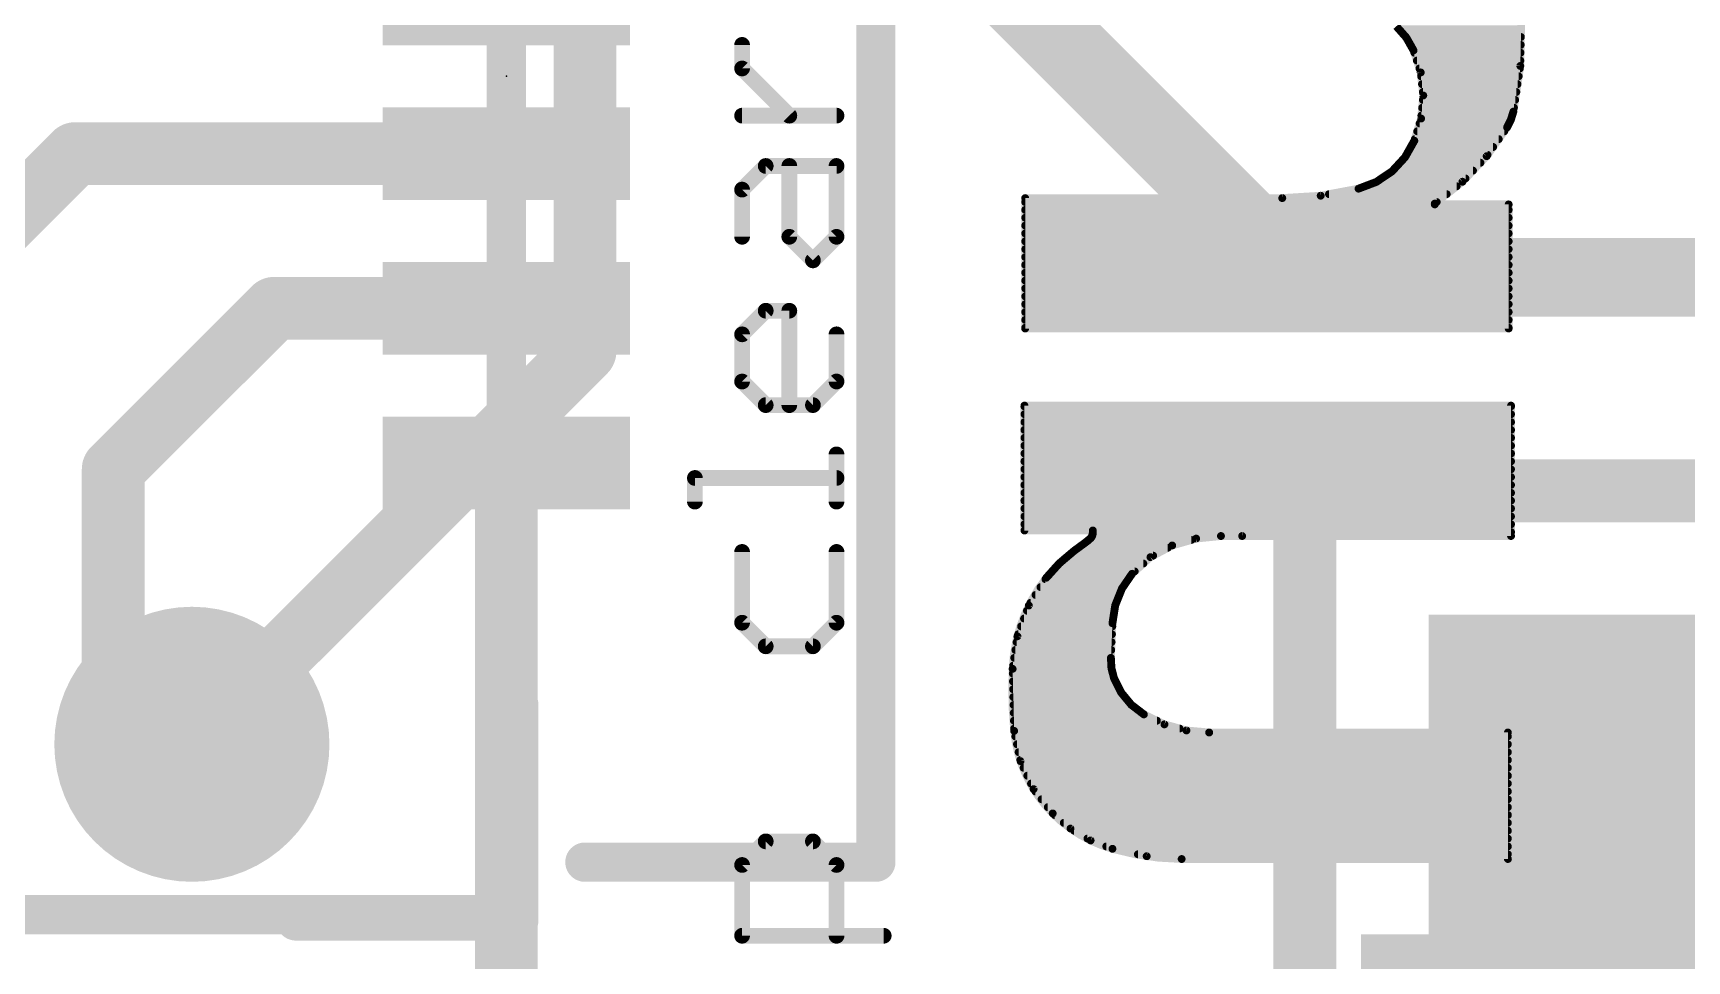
# Model space of a CAD drawing. Extents: x -0.1 to 26.8, y -10.2 to 23.
# Drawn here: x 3.55 to 8.89, y 8.57 to 11.57 of the extents above; entities that cross this region are included whole.
import ezdxf

# ---------------------------------------------------------------- set-up
doc = ezdxf.new("R2010")
doc.units = 0
for name, color, linetype in [('1', 12, 'CONTINUOUS'), ('16', 132, 'CONTINUOUS'), ('18', 110, 'CONTINUOUS'), ('21', 41, 'CONTINUOUS'), ('22', 40, 'CONTINUOUS'), ('23', 53, 'CONTINUOUS'), ('51', 53, 'CONTINUOUS')]:
    doc.layers.add(name, color=color, linetype=linetype)

# ---------------------------------------------------------------- blocks, each defined once
blk = doc.blocks.new('RECT')
blk.add_solid([(-0.5, -0.5), (0.5, -0.5), (-0.5, 0.5), (0.5, 0.5)])
blk = doc.blocks.new('ROUNDV')
at = {"const_width": 0.5}
blk.add_lwpolyline([(0, -0.25, 1), (0, 0.25, 1), (0, -0.25)], format="xyb", dxfattribs=at)

msp = doc.modelspace()

# ---------------------------------------------------------------- linework, layer by layer
at = {"layer": '1'}
for points, const_width in [([(5.735, 12.68), (7.635, 10.78)], 0.254), ([(3.048, 10.541), (3.687, 11.18)], 0.2032), ([(3.687, 11.18), (5.08, 11.18)], 0.2032), ([(7.635, 10.78), (9.335, 10.78)], 0.254), ([(3.81, 10.16), (4.33, 10.68)], 0.2032), ([(4.33, 10.68), (5.08, 10.68)], 0.2032), ([(3.81, 9.525), (3.81, 10.16)], 0.2032), ([(5.08, 8.001), (5.08, 10.18)], 0.2032), ([(4.064, 9.271), (3.81, 9.525)], 0.2032)]:
    msp.add_lwpolyline(points, dxfattribs=dict(at, const_width=const_width))
for points, const_width in [([(3.687, 11.2308, 1), (3.687, 11.1292)], 0.1016), ([(3.7229, 11.1441, 1), (3.6511, 11.2159)], 0.1016), ([(5.08, 11.1292, 1), (5.08, 11.2308)], 0.1016), ([(7.635, 10.8435, 1), (7.635, 10.7165)], 0.127), ([(7.5901, 10.7351, 1), (7.6799, 10.8249)], 0.127), ([(4.33, 10.7308, 1), (4.33, 10.6292)], 0.1016), ([(4.3659, 10.6441, 1), (4.2941, 10.7159)], 0.1016), ([(5.08, 10.6292, 1), (5.08, 10.7308)], 0.1016), ([(3.8608, 10.16, 1), (3.7592, 10.16)], 0.1016), ([(5.1308, 10.18, 1), (5.0292, 10.18)], 0.1016), ([(3.7741, 10.1959, 1), (3.8459, 10.1241)], 0.1016), ([(3.8459, 9.5609, 1), (3.7741, 9.4891)], 0.1016), ([(3.7592, 9.525, 1), (3.8608, 9.525)], 0.1016), ([(4.0281, 9.2351, 1), (4.0999, 9.3069)], 0.1016)]:
    msp.add_lwpolyline(points, format="xyb", dxfattribs=dict(at, const_width=const_width))
at = {"layer": '16', "const_width": 0.2032}
for points in [[(5.334, 10.541), (5.334, 15.621)], [(4.064, 9.271), (5.334, 10.541)]]:
    msp.add_lwpolyline(points, dxfattribs=at)
at = {"layer": '16', "const_width": 0.1016}
for points in [[(5.3699, 10.5051, 1), (5.2981, 10.5769)], [(5.2832, 10.541, 1), (5.3848, 10.541)], [(4.0281, 9.3069, 1), (4.0999, 9.2351)]]:
    msp.add_lwpolyline(points, format="xyb", dxfattribs=at)
at = {"layer": '21'}
for points, const_width in [([(6.2738, 13.97), (6.2738, 8.89)], 0.127), ([(7.66, 7.69), (7.66, 10.09)], 0.2032), ([(7.66, 10.09), (9.16, 10.09)], 0.2032), ([(5.12, 8.7), (5.12, 9.4)], 0.127), ([(6.2738, 8.89), (5.334, 8.89)], 0.127), ([(4.4, 8.7), (5.12, 8.7)], 0.127)]:
    msp.add_lwpolyline(points, dxfattribs=dict(at, const_width=const_width))
for points, const_width in [([(7.7108, 10.09, 1), (7.6092, 10.09)], 0.1016), ([(7.66, 10.1408, 1), (7.66, 10.0392)], 0.1016), ([(5.1517, 9.4, 1), (5.0883, 9.4)], 0.0635), ([(5.334, 8.9218, 1), (5.334, 8.8582)], 0.0635), ([(6.2738, 8.8582, 1), (6.2738, 8.9218)], 0.0635), ([(6.2421, 8.89, 1), (6.3056, 8.89)], 0.0635), ([(4.4, 8.7318, 1), (4.4, 8.6683)], 0.0635), ([(5.12, 8.6683, 1), (5.12, 8.7318)], 0.0635), ([(5.0883, 8.7, 1), (5.1517, 8.7)], 0.0635)]:
    msp.add_lwpolyline(points, format="xyb", dxfattribs=dict(at, const_width=const_width))
at = {"layer": '22', "const_width": 0.0254}
for points in [[(7.9874, 11.5556), (7.9556, 11.5916)], [(8.3591, 11.6129), (8.3561, 11.4635)], [(7.9638, 11.5824), (8.3585, 11.5824)], [(7.9862, 11.557), (8.358, 11.557)], [(8.0112, 11.5138), (7.9874, 11.5556)], [(8.0011, 11.5316), (8.3575, 11.5316)], [(8.0343, 11.4425), (8.0112, 11.5138)], [(8.0137, 11.5062), (8.3569, 11.5062)], [(8.0219, 11.4808), (8.3564, 11.4808)], [(8.0302, 11.4554), (8.3548, 11.4554)], [(8.0426, 11.368), (8.0343, 11.4425)], [(8.0357, 11.43), (8.351, 11.43)], [(8.3561, 11.4635), (8.3337, 11.3157)], [(8.0385, 11.4046), (8.3472, 11.4046)], [(8.0414, 11.3792), (8.3433, 11.3792)], [(8.0356, 11.2934), (8.0426, 11.368)], [(8.0389, 11.3284), (8.3356, 11.3284)], [(8.0413, 11.3538), (8.3395, 11.3538)], [(8.3337, 11.3157), (8.3257, 11.2895)], [(8.0137, 11.2217), (8.0356, 11.2934)], [(8.0308, 11.2776), (8.3197, 11.2776)], [(8.0365, 11.303), (8.3298, 11.303)], [(8.3134, 11.2649), (8.2475, 11.1719)], [(8.3257, 11.2895), (8.3134, 11.2649)], [(7.9835, 11.1682), (8.0137, 11.2217)], [(8.0153, 11.2268), (8.2864, 11.2268)], [(8.023, 11.2522), (8.3044, 11.2522)], [(7.9418, 11.123), (7.9835, 11.1682)], [(7.9879, 11.176), (8.2504, 11.176)], [(8.0022, 11.2014), (8.2684, 11.2014)], [(8.2475, 11.1719), (8.1691, 11.0892)], [(7.8909, 11.0886), (7.9418, 11.123)], [(7.9438, 11.1252), (8.2032, 11.1252)], [(7.9673, 11.1506), (8.2273, 11.1506)], [(7.7111, 11.044), (7.8334, 11.0668)], [(7.7381, 11.049), (8.1182, 11.049)], [(7.8334, 11.0668), (7.8909, 11.0886)], [(7.8534, 11.0744), (8.1504, 11.0744)], [(7.9075, 11.0998), (8.1791, 11.0998)], [(8.1691, 11.0892), (8.0797, 11.0185)], [(6.7564, 10.6147), (6.7564, 11.0363)], [(6.7564, 11.0363), (7.587, 11.0363)], [(6.7564, 11.0236), (8.0861, 11.0236)], [(6.7564, 10.9982), (8.3185, 10.9982)], [(7.587, 11.0363), (7.7111, 11.044)], [(8.0797, 11.0185), (8.0797, 11.016)], [(8.0797, 11.016), (8.3185, 11.016)], [(8.3185, 11.016), (8.3185, 10.6147)], [(6.7564, 10.9728), (8.3185, 10.9728)], [(6.7564, 10.9474), (8.3185, 10.9474)], [(6.7564, 10.922), (8.3185, 10.922)], [(6.7564, 10.8966), (8.3185, 10.8966)], [(6.7564, 10.8712), (8.3185, 10.8712)], [(6.7564, 10.8458), (8.3185, 10.8458)], [(6.7564, 10.8204), (8.3185, 10.8204)], [(6.7564, 10.795), (8.3185, 10.795)], [(6.7564, 10.7696), (8.3185, 10.7696)], [(6.7564, 10.7442), (8.3185, 10.7442)], [(6.7564, 10.7188), (8.3185, 10.7188)], [(6.7564, 10.6934), (8.3185, 10.6934)], [(6.7564, 10.668), (8.3185, 10.668)], [(6.7564, 10.6426), (8.3185, 10.6426)], [(6.7564, 10.6172), (8.3185, 10.6172)], [(8.3185, 10.6147), (6.7564, 10.6147)], [(6.7539, 10.3657), (6.7539, 9.9619)], [(8.3261, 10.3657), (6.7539, 10.3657)], [(8.3261, 10.3657), (6.7539, 10.3657)], [(6.7539, 10.3657), (6.7539, 9.9619)], [(6.7539, 10.3632), (8.3261, 10.3632)], [(8.3261, 9.9441), (8.3261, 10.3657)], [(8.3261, 9.9441), (8.3261, 10.3657)], [(6.7539, 10.3378), (8.3261, 10.3378)], [(6.7539, 10.3124), (8.3261, 10.3124)], [(6.7539, 10.287), (8.3261, 10.287)], [(6.7539, 10.2616), (8.3261, 10.2616)], [(6.7539, 10.2362), (8.3261, 10.2362)], [(6.7539, 10.2108), (8.3261, 10.2108)], [(6.7539, 10.1854), (8.3261, 10.1854)], [(6.7539, 10.16), (8.3261, 10.16)], [(6.7539, 10.1346), (8.3261, 10.1346)], [(6.7539, 10.1092), (8.3261, 10.1092)], [(6.7539, 10.0838), (8.3261, 10.0838)], [(6.7539, 10.0584), (8.3261, 10.0584)], [(6.7539, 10.033), (8.3261, 10.033)], [(6.7539, 10.0076), (8.3261, 10.0076)], [(6.7539, 9.9822), (8.3261, 9.9822)], [(6.7539, 9.9619), (6.9748, 9.9619)], [(6.7539, 9.9619), (6.9748, 9.9619)], [(6.9672, 9.9365), (6.952, 9.9238)], [(6.9611, 9.9314), (7.2932, 9.9314)], [(6.9728, 9.9446), (6.9672, 9.9365)], [(6.9748, 9.9543), (6.9728, 9.9446)], [(6.9748, 9.9619), (6.9748, 9.9543)], [(6.9748, 9.9619), (6.9748, 9.9543)], [(6.9748, 9.9568), (8.3261, 9.9568)], [(7.2314, 9.9136), (7.3088, 9.9359)], [(7.3088, 9.9359), (7.3889, 9.9441)], [(7.3889, 9.9441), (8.3261, 9.9441)], [(7.4574, 9.9441), (8.3261, 9.9441)], [(6.9139, 9.8958), (6.8666, 9.8556)], [(6.896, 9.8806), (7.1698, 9.8806)], [(6.952, 9.9238), (6.9139, 9.8958)], [(6.9278, 9.906), (7.2172, 9.906)], [(7.1018, 9.8222), (7.161, 9.8759)], [(7.161, 9.8759), (7.2314, 9.9136)], [(6.8666, 9.8556), (6.825, 9.8095)], [(6.8433, 9.8298), (7.1102, 9.8298)], [(6.8662, 9.8552), (7.1382, 9.8552)], [(7.0688, 9.7741), (7.1018, 9.8222)], [(6.825, 9.8095), (6.7682, 9.7196)], [(6.8057, 9.779), (7.0722, 9.779)], [(6.8218, 9.8044), (7.0896, 9.8044)], [(7.0473, 9.7198), (7.0688, 9.7741)], [(6.7682, 9.7196), (6.7313, 9.62)], [(6.7736, 9.7282), (7.0506, 9.7282)], [(6.7897, 9.7536), (7.0607, 9.7536)], [(7.0383, 9.6622), (7.0473, 9.7198)], [(6.7526, 9.6774), (7.0407, 9.6774)], [(6.762, 9.7028), (7.0446, 9.7028)], [(7.0333, 9.5504), (7.0383, 9.6622)], [(6.7313, 9.62), (6.7158, 9.5148)], [(6.7338, 9.6266), (7.0367, 9.6266)], [(6.7432, 9.652), (7.0378, 9.652)], [(6.7248, 9.5758), (7.0344, 9.5758)], [(6.7285, 9.6012), (7.0356, 9.6012)], [(6.7158, 9.5148), (6.7208, 9.3142)], [(6.7162, 9.4996), (7.0395, 9.4996)], [(6.7173, 9.525), (7.0346, 9.525)], [(6.721, 9.5504), (7.0333, 9.5504)], [(7.0351, 9.5169), (7.0333, 9.5504)], [(7.0434, 9.4844), (7.0351, 9.5169)], [(6.7168, 9.4742), (7.0485, 9.4742)], [(6.7174, 9.4488), (7.0612, 9.4488)], [(7.0664, 9.4384), (7.0434, 9.4844)], [(6.7181, 9.4234), (7.0788, 9.4234)], [(6.7187, 9.398), (7.1001, 9.398)], [(7.0991, 9.3988), (7.0664, 9.4384)], [(7.1399, 9.3675), (7.0991, 9.3988)], [(6.7193, 9.3726), (7.1332, 9.3726)], [(6.72, 9.3472), (7.1819, 9.3472)], [(7.2063, 9.3354), (7.1399, 9.3675)], [(6.7206, 9.3218), (7.2554, 9.3218)], [(6.7208, 9.3142), (6.7413, 9.2165)], [(6.7245, 9.2964), (8.316, 9.2964)], [(7.2774, 9.3157), (7.2063, 9.3354)], [(7.3508, 9.3091), (7.2774, 9.3157)], [(8.316, 9.3091), (7.3508, 9.3091)], [(8.316, 9.3091), (7.3508, 9.3091)], [(8.316, 8.9002), (8.316, 9.3091)], [(8.316, 8.9002), (8.316, 9.3091)], [(6.7299, 9.271), (8.316, 9.271)], [(6.7352, 9.2456), (8.316, 9.2456)], [(6.7405, 9.2202), (8.316, 9.2202)], [(6.7413, 9.2165), (6.7836, 9.126)], [(6.7514, 9.1948), (8.316, 9.1948)], [(6.7633, 9.1694), (8.316, 9.1694)], [(6.7752, 9.144), (8.316, 9.144)], [(6.7836, 9.126), (6.8453, 9.0475)], [(6.7894, 9.1186), (8.316, 9.1186)], [(6.8094, 9.0932), (8.316, 9.0932)], [(6.8293, 9.0678), (8.316, 9.0678)], [(6.8453, 9.0475), (6.9028, 8.9986)], [(6.8513, 9.0424), (8.316, 9.0424)], [(6.8812, 9.017), (8.316, 9.017)], [(6.9028, 8.9986), (6.9678, 8.9601)], [(6.9146, 8.9916), (8.316, 8.9916)], [(6.9575, 8.9662), (8.316, 8.9662)], [(6.9678, 8.9601), (7.0383, 8.9332)], [(7.0184, 8.9408), (8.316, 8.9408)], [(7.0383, 8.9332), (7.149, 8.9092)], [(7.1205, 8.9154), (8.316, 8.9154)], [(7.149, 8.9092), (7.2619, 8.9002)], [(7.2619, 8.9002), (8.316, 8.9002)], [(7.2619, 8.9002), (8.316, 8.9002)]]:
    msp.add_lwpolyline(points, dxfattribs=at)
at = {"layer": '22'}
for points, const_width in [([(7.9862, 11.5633, 1), (7.9862, 11.5507)], 0.0127), ([(7.9929, 11.5587, 1), (7.9819, 11.5524)], 0.0127), ([(7.9827, 11.5514, 1), (7.9922, 11.5598)], 0.0127), ([(8.0011, 11.538, 1), (8.0011, 11.5253)], 0.0127), ([(8.3575, 11.5253, 1), (8.3575, 11.538)], 0.0127), ([(8.358, 11.5507, 1), (8.358, 11.5633)], 0.0127), ([(8.0172, 11.5158, 1), (8.0052, 11.5118)], 0.0127), ([(8.0057, 11.5107, 1), (8.0167, 11.5169)], 0.0127), ([(8.0137, 11.5125, 1), (8.0137, 11.4999)], 0.0127), ([(8.0219, 11.4871, 1), (8.0219, 11.4745)], 0.0127), ([(8.3564, 11.4745, 1), (8.3564, 11.4871)], 0.0127), ([(8.3569, 11.4999, 1), (8.3569, 11.5125)], 0.0127), ([(8.0302, 11.4618, 1), (8.0302, 11.4491)], 0.0127), ([(8.0407, 11.4432, 1), (8.028, 11.4418)], 0.0127), ([(8.0283, 11.4405, 1), (8.0404, 11.4445)], 0.0127), ([(8.0357, 11.4363, 1), (8.0357, 11.4237)], 0.0127), ([(8.3497, 11.4636, 1), (8.3624, 11.4633)], 0.0127), ([(8.3623, 11.4625, 1), (8.3498, 11.4644)], 0.0127), ([(8.351, 11.4237, 1), (8.351, 11.4363)], 0.0127), ([(8.3548, 11.4491, 1), (8.3548, 11.4618)], 0.0127), ([(8.0385, 11.4109, 1), (8.0385, 11.3983)], 0.0127), ([(8.0414, 11.3856, 1), (8.0414, 11.3729)], 0.0127), ([(8.3433, 11.3729, 1), (8.3433, 11.3856)], 0.0127), ([(8.3472, 11.3983, 1), (8.3472, 11.4109)], 0.0127), ([(8.0389, 11.3347, 1), (8.0389, 11.3221)], 0.0127), ([(8.0413, 11.3601, 1), (8.0413, 11.3475)], 0.0127), ([(8.0489, 11.3674, 1), (8.0363, 11.3686)], 0.0127), ([(8.0363, 11.3673, 1), (8.0489, 11.3687)], 0.0127), ([(8.3398, 11.3138, 1), (8.3276, 11.3176)], 0.0127), ([(8.3356, 11.3221, 1), (8.3356, 11.3347)], 0.0127), ([(8.3395, 11.3475, 1), (8.3395, 11.3601)], 0.0127), ([(8.0308, 11.284, 1), (8.0308, 11.2713)], 0.0127), ([(8.0293, 11.294, 1), (8.0419, 11.2928)], 0.0127), ([(8.0417, 11.2915, 1), (8.0295, 11.2952)], 0.0127), ([(8.0365, 11.3094, 1), (8.0365, 11.2967)], 0.0127), ([(8.3186, 11.2612, 1), (8.3082, 11.2686)], 0.0127), ([(8.3196, 11.2913, 1), (8.3317, 11.2876)], 0.0127), ([(8.3197, 11.2713, 1), (8.3197, 11.284)], 0.0127), ([(8.3313, 11.2866, 1), (8.32, 11.2923)], 0.0127), ([(8.3274, 11.3167, 1), (8.34, 11.3147)], 0.0127), ([(8.3298, 11.2967, 1), (8.3298, 11.3094)], 0.0127), ([(8.0076, 11.2236, 1), (8.0198, 11.2198)], 0.0127), ([(8.0192, 11.2186, 1), (8.0082, 11.2248)], 0.0127), ([(8.0153, 11.2332, 1), (8.0153, 11.2205)], 0.0127), ([(8.023, 11.2585, 1), (8.023, 11.2459)], 0.0127), ([(8.2864, 11.2205, 1), (8.2864, 11.2332)], 0.0127), ([(8.3044, 11.2459, 1), (8.3044, 11.2585)], 0.0127), ([(8.3077, 11.2677, 1), (8.3191, 11.2621)], 0.0127), ([(7.978, 11.1713, 1), (7.989, 11.165)], 0.0127), ([(7.9882, 11.1639, 1), (7.9788, 11.1725)], 0.0127), ([(7.9879, 11.1823, 1), (7.9879, 11.1697)], 0.0127), ([(8.0022, 11.2078, 1), (8.0022, 11.1951)], 0.0127), ([(8.2423, 11.1756, 1), (8.2527, 11.1682)], 0.0127), ([(8.2521, 11.1675, 1), (8.2429, 11.1763)], 0.0127), ([(8.2504, 11.1697, 1), (8.2504, 11.1823)], 0.0127), ([(8.2684, 11.1951, 1), (8.2684, 11.2078)], 0.0127), ([(7.9371, 11.1273, 1), (7.9465, 11.1187)], 0.0127), ([(7.9438, 11.1316, 1), (7.9438, 11.1189)], 0.0127), ([(7.9454, 11.1177, 1), (7.9383, 11.1283)], 0.0127), ([(7.9673, 11.157, 1), (7.9673, 11.1443)], 0.0127), ([(8.2032, 11.1189, 1), (8.2032, 11.1316)], 0.0127), ([(8.2273, 11.1443, 1), (8.2273, 11.157)], 0.0127), ([(7.7381, 11.0554, 1), (7.7381, 11.0427)], 0.0127), ([(7.8311, 11.0727, 1), (7.8357, 11.0609)], 0.0127), ([(7.8346, 11.0606, 1), (7.8322, 11.073)], 0.0127), ([(7.8534, 11.0808, 1), (7.8534, 11.0681)], 0.0127), ([(7.8873, 11.0939, 1), (7.8944, 11.0833)], 0.0127), ([(7.8931, 11.0827, 1), (7.8886, 11.0945)], 0.0127), ([(7.9075, 11.1061, 1), (7.9075, 11.0935)], 0.0127), ([(8.1182, 11.0427, 1), (8.1182, 11.0554)], 0.0127), ([(8.1504, 11.0681, 1), (8.1504, 11.0808)], 0.0127), ([(8.1645, 11.0936, 1), (8.1737, 11.0848)], 0.0127), ([(8.173, 11.0842, 1), (8.1651, 11.0942)], 0.0127), ([(8.1791, 11.0935, 1), (8.1791, 11.1061)], 0.0127), ([(6.7628, 11.0363, 1), (6.75, 11.0363)], 0.0127), ([(6.7564, 11.0427, 1), (6.7564, 11.03)], 0.0127), ([(6.7564, 11.0046, 1), (6.7564, 10.9919)], 0.0127), ([(6.7564, 11.0299, 1), (6.7564, 11.0173)], 0.0127), ([(7.5866, 11.0426, 1), (7.5874, 11.03)], 0.0127), ([(7.587, 11.03, 1), (7.587, 11.0427)], 0.0127), ([(7.71, 11.0502, 1), (7.7123, 11.0377)], 0.0127), ([(7.7115, 11.0376, 1), (7.7107, 11.0503)], 0.0127), ([(8.0758, 11.0235, 1), (8.0836, 11.0135)], 0.0127), ([(8.0861, 11.0185, 1), (8.0734, 11.0185)], 0.0127), ([(8.0797, 11.0223, 1), (8.0797, 11.0097)], 0.0127), ([(8.0734, 11.016, 1), (8.0861, 11.016)], 0.0127), ([(8.0861, 11.0173, 1), (8.0861, 11.0299)], 0.0127), ([(8.3248, 11.016, 1), (8.3122, 11.016)], 0.0127), ([(8.3185, 11.0097, 1), (8.3185, 11.0223)], 0.0127), ([(8.3185, 10.9919, 1), (8.3185, 11.0046)], 0.0127), ([(6.7564, 10.9792, 1), (6.7564, 10.9665)], 0.0127), ([(6.7564, 10.9537, 1), (6.7564, 10.9411)], 0.0127), ([(8.3185, 10.9665, 1), (8.3185, 10.9792)], 0.0127), ([(8.3185, 10.9411, 1), (8.3185, 10.9537)], 0.0127), ([(6.7564, 10.9284, 1), (6.7564, 10.9157)], 0.0127), ([(6.7564, 10.903, 1), (6.7564, 10.8903)], 0.0127), ([(8.3185, 10.9157, 1), (8.3185, 10.9284)], 0.0127), ([(8.3185, 10.8903, 1), (8.3185, 10.903)], 0.0127), ([(6.7564, 10.8521, 1), (6.7564, 10.8395)], 0.0127), ([(6.7564, 10.8775, 1), (6.7564, 10.8649)], 0.0127), ([(8.3185, 10.8649, 1), (8.3185, 10.8775)], 0.0127), ([(8.3185, 10.8395, 1), (8.3185, 10.8521)], 0.0127), ([(6.7564, 10.8268, 1), (6.7564, 10.8141)], 0.0127), ([(6.7564, 10.8013, 1), (6.7564, 10.7887)], 0.0127), ([(8.3185, 10.8141, 1), (8.3185, 10.8268)], 0.0127), ([(8.3185, 10.7887, 1), (8.3185, 10.8013)], 0.0127), ([(6.7564, 10.7759, 1), (6.7564, 10.7633)], 0.0127), ([(6.7564, 10.7506, 1), (6.7564, 10.7379)], 0.0127), ([(8.3185, 10.7633, 1), (8.3185, 10.7759)], 0.0127), ([(8.3185, 10.7379, 1), (8.3185, 10.7506)], 0.0127), ([(6.7564, 10.6997, 1), (6.7564, 10.6871)], 0.0127), ([(6.7564, 10.7251, 1), (6.7564, 10.7125)], 0.0127), ([(8.3185, 10.7125, 1), (8.3185, 10.7251)], 0.0127), ([(8.3185, 10.6871, 1), (8.3185, 10.6997)], 0.0127), ([(6.7564, 10.6744, 1), (6.7564, 10.6617)], 0.0127), ([(6.7564, 10.6489, 1), (6.7564, 10.6363)], 0.0127), ([(8.3185, 10.6617, 1), (8.3185, 10.6744)], 0.0127), ([(8.3185, 10.6363, 1), (8.3185, 10.6489)], 0.0127), ([(6.75, 10.6147, 1), (6.7628, 10.6147)], 0.0127), ([(6.7564, 10.6211, 1), (6.7564, 10.6084)], 0.0127), ([(6.7564, 10.6235, 1), (6.7564, 10.6109)], 0.0127), ([(8.3122, 10.6147, 1), (8.3248, 10.6147)], 0.0127), ([(8.3185, 10.6109, 1), (8.3185, 10.6235)], 0.0127), ([(8.3185, 10.6084, 1), (8.3185, 10.6211)], 0.0127), ([(6.7603, 10.3657, 1), (6.7476, 10.3657)], 0.0127), ([(6.7603, 10.3657, 1), (6.7476, 10.3657)], 0.0127), ([(6.7539, 10.372, 1), (6.7539, 10.3594)], 0.0127), ([(6.7539, 10.372, 1), (6.7539, 10.3594)], 0.0127), ([(6.7539, 10.3696, 1), (6.7539, 10.3569)], 0.0127), ([(8.3324, 10.3657, 1), (8.3198, 10.3657)], 0.0127), ([(8.3324, 10.3657, 1), (8.3198, 10.3657)], 0.0127), ([(8.3261, 10.3594, 1), (8.3261, 10.372)], 0.0127), ([(8.3261, 10.3594, 1), (8.3261, 10.372)], 0.0127), ([(8.3261, 10.3569, 1), (8.3261, 10.3696)], 0.0127), ([(6.7539, 10.3441, 1), (6.7539, 10.3315)], 0.0127), ([(6.7539, 10.3187, 1), (6.7539, 10.3061)], 0.0127), ([(8.3261, 10.3315, 1), (8.3261, 10.3441)], 0.0127), ([(8.3261, 10.3061, 1), (8.3261, 10.3187)], 0.0127), ([(6.7539, 10.2934, 1), (6.7539, 10.2807)], 0.0127), ([(6.7539, 10.2679, 1), (6.7539, 10.2553)], 0.0127), ([(8.3261, 10.2807, 1), (8.3261, 10.2934)], 0.0127), ([(8.3261, 10.2553, 1), (8.3261, 10.2679)], 0.0127), ([(6.7539, 10.2425, 1), (6.7539, 10.2299)], 0.0127), ([(6.7539, 10.2172, 1), (6.7539, 10.2045)], 0.0127), ([(8.3261, 10.2299, 1), (8.3261, 10.2425)], 0.0127), ([(8.3261, 10.2045, 1), (8.3261, 10.2172)], 0.0127), ([(6.7539, 10.1918, 1), (6.7539, 10.1791)], 0.0127), ([(6.7539, 10.1663, 1), (6.7539, 10.1537)], 0.0127), ([(8.3261, 10.1791, 1), (8.3261, 10.1918)], 0.0127), ([(8.3261, 10.1537, 1), (8.3261, 10.1663)], 0.0127), ([(6.7539, 10.141, 1), (6.7539, 10.1283)], 0.0127), ([(6.7539, 10.1156, 1), (6.7539, 10.1029)], 0.0127), ([(8.3261, 10.1283, 1), (8.3261, 10.141)], 0.0127), ([(8.3261, 10.1029, 1), (8.3261, 10.1156)], 0.0127), ([(6.7539, 10.0901, 1), (6.7539, 10.0775)], 0.0127), ([(6.7539, 10.0648, 1), (6.7539, 10.0521)], 0.0127), ([(8.3261, 10.0775, 1), (8.3261, 10.0901)], 0.0127), ([(8.3261, 10.0521, 1), (8.3261, 10.0648)], 0.0127), ([(6.7539, 10.0394, 1), (6.7539, 10.0267)], 0.0127), ([(6.7539, 10.0139, 1), (6.7539, 10.0013)], 0.0127), ([(6.7539, 9.9886, 1), (6.7539, 9.9759)], 0.0127), ([(8.3261, 10.0267, 1), (8.3261, 10.0394)], 0.0127), ([(8.3261, 10.0013, 1), (8.3261, 10.0139)], 0.0127), ([(8.3261, 9.9759, 1), (8.3261, 9.9886)], 0.0127), ([(6.7539, 9.9682, 1), (6.7539, 9.9556)], 0.0127), ([(6.7539, 9.9682, 1), (6.7539, 9.9556)], 0.0127), ([(6.7476, 9.9619, 1), (6.7603, 9.9619)], 0.0127), ([(6.7476, 9.9619, 1), (6.7603, 9.9619)], 0.0127), ([(6.952, 9.9238, 0.0333), (6.9672, 9.9365)], 0.0254), ([(6.9611, 9.9377, 1), (6.9611, 9.9251)], 0.0127), ([(6.9672, 9.9365, 0.205), (6.9748, 9.9543)], 0.0254), ([(6.9628, 9.9411, 1), (6.9716, 9.9319)], 0.0127), ([(6.962, 9.9401, 1), (6.9724, 9.9329)], 0.0127), ([(6.9716, 9.9319, 1), (6.9628, 9.9411)], 0.0127), ([(6.9713, 9.9316, 1), (6.9631, 9.9414)], 0.0127), ([(6.9666, 9.9459, 1), (6.979, 9.9434)], 0.0127), ([(6.978, 9.941, 1), (6.9676, 9.9482)], 0.0127), ([(6.9812, 9.9619, 1), (6.9684, 9.9619)], 0.0127), ([(6.9812, 9.9619, 1), (6.9684, 9.9619)], 0.0127), ([(6.9684, 9.9543, 1), (6.9812, 9.9543)], 0.0127), ([(6.9684, 9.9543, 1), (6.9812, 9.9543)], 0.0127), ([(6.9748, 9.9632, 1), (6.9748, 9.9505)], 0.0127), ([(6.9811, 9.9543, 1), (6.9685, 9.9543)], 0.0127), ([(6.981, 9.953, 1), (6.9686, 9.9556)], 0.0127), ([(6.9748, 9.9556, 1), (6.9748, 9.9682)], 0.0127), ([(6.9748, 9.9556, 1), (6.9748, 9.9682)], 0.0127), ([(7.3889, 9.9441, 0.0895), (7.2314, 9.9136)], 0.0254), ([(7.2932, 9.9251, 1), (7.2932, 9.9377)], 0.0127), ([(7.3081, 9.9422, 1), (7.3094, 9.9296)], 0.0127), ([(7.3105, 9.9298, 1), (7.307, 9.942)], 0.0127), ([(7.4574, 9.9441, 0.0064), (7.3889, 9.9441)], 0.0254), ([(7.3889, 9.9505, 1), (7.3889, 9.9378)], 0.0127), ([(7.3888, 9.9504, 1), (7.389, 9.9378)], 0.0127), ([(7.3895, 9.9378, 1), (7.3883, 9.9504)], 0.0127), ([(7.389, 9.9378, 1), (7.3888, 9.9504)], 0.0127), ([(7.4574, 9.9505, 1), (7.4574, 9.9378)], 0.0127), ([(7.4573, 9.9378, 1), (7.4575, 9.9504)], 0.0127), ([(8.3198, 9.9441, 1), (8.3324, 9.9441)], 0.0127), ([(8.3198, 9.9441, 1), (8.3324, 9.9441)], 0.0127), ([(8.3261, 9.9505, 1), (8.3261, 9.9632)], 0.0127), ([(8.3261, 9.9378, 1), (8.3261, 9.9505)], 0.0127), ([(8.3261, 9.9378, 1), (8.3261, 9.9505)], 0.0127), ([(6.9139, 9.8958, 0.0664), (6.825, 9.8095)], 0.0254), ([(6.896, 9.887, 1), (6.896, 9.8743)], 0.0127), ([(6.952, 9.9238, 0.0022), (6.9139, 9.8958)], 0.0254), ([(6.9101, 9.9009, 1), (6.9177, 9.8907)], 0.0127), ([(6.9101, 9.9009, 1), (6.9177, 9.8907)], 0.0127), ([(6.918, 9.891, 1), (6.9098, 9.9006)], 0.0127), ([(6.9177, 9.8907, 1), (6.9101, 9.9009)], 0.0127), ([(6.9278, 9.9123, 1), (6.9278, 9.8997)], 0.0127), ([(6.9483, 9.9289, 1), (6.9557, 9.9187)], 0.0127), ([(6.9479, 9.9287, 1), (6.9561, 9.9189)], 0.0127), ([(6.9558, 9.9187, 1), (6.9482, 9.9289)], 0.0127), ([(6.9557, 9.9187, 1), (6.9483, 9.9289)], 0.0127), ([(7.2314, 9.9136, 0.1229), (7.1018, 9.8222)], 0.0254), ([(7.158, 9.8815, 1), (7.164, 9.8703)], 0.0127), ([(7.1652, 9.8712, 1), (7.1567, 9.8806)], 0.0127), ([(7.1698, 9.8743, 1), (7.1698, 9.887)], 0.0127), ([(7.2172, 9.8997, 1), (7.2172, 9.9123)], 0.0127), ([(7.2296, 9.9197, 1), (7.2332, 9.9075)], 0.0127), ([(7.2291, 9.9195, 1), (7.2337, 9.9077)], 0.0127), ([(7.2344, 9.908, 1), (7.2284, 9.9192)], 0.0127), ([(7.2337, 9.9077, 1), (7.2291, 9.9195)], 0.0127), ([(6.8433, 9.8361, 1), (6.8433, 9.8235)], 0.0127), ([(6.8662, 9.8615, 1), (6.8662, 9.8489)], 0.0127), ([(6.8625, 9.8604, 1), (6.8707, 9.8508)], 0.0127), ([(6.8713, 9.8513, 1), (6.8619, 9.8599)], 0.0127), ([(7.1018, 9.8222, 0.1688), (7.0383, 9.6622)], 0.0254), ([(7.0975, 9.8269, 1), (7.1061, 9.8175)], 0.0127), ([(7.097, 9.8263, 1), (7.1066, 9.8181)], 0.0127), ([(7.107, 9.8186, 1), (7.0966, 9.8258)], 0.0127), ([(7.1066, 9.8181, 1), (7.097, 9.8263)], 0.0127), ([(7.1102, 9.8235, 1), (7.1102, 9.8361)], 0.0127), ([(7.1382, 9.8489, 1), (7.1382, 9.8615)], 0.0127), ([(6.825, 9.8095, 0.1577), (6.7158, 9.5148)], 0.0254), ([(6.8057, 9.7853, 1), (6.8057, 9.7727)], 0.0127), ([(6.8218, 9.8108, 1), (6.8218, 9.7981)], 0.0127), ([(6.8203, 9.8138, 1), (6.8297, 9.8052)], 0.0127), ([(6.82, 9.8134, 1), (6.83, 9.8056)], 0.0127), ([(6.8304, 9.8061, 1), (6.8196, 9.8129)], 0.0127), ([(6.83, 9.8056, 1), (6.82, 9.8134)], 0.0127), ([(7.0636, 9.7777, 1), (7.0741, 9.7705)], 0.0127), ([(7.0747, 9.7717, 1), (7.0629, 9.7764)], 0.0127), ([(7.0722, 9.7727, 1), (7.0722, 9.7853)], 0.0127), ([(7.0896, 9.7981, 1), (7.0896, 9.8108)], 0.0127), ([(6.7629, 9.723, 1), (6.7736, 9.7162)], 0.0127), ([(6.7742, 9.7174, 1), (6.7623, 9.7218)], 0.0127), ([(6.7736, 9.7346, 1), (6.7736, 9.7219)], 0.0127), ([(6.7897, 9.7599, 1), (6.7897, 9.7473)], 0.0127), ([(7.0536, 9.7189, 1), (7.041, 9.7208)], 0.0127), ([(7.0414, 9.7222, 1), (7.0532, 9.7175)], 0.0127), ([(7.0506, 9.7219, 1), (7.0506, 9.7346)], 0.0127), ([(7.0607, 9.7473, 1), (7.0607, 9.7599)], 0.0127), ([(6.7526, 9.6837, 1), (6.7526, 9.6711)], 0.0127), ([(6.762, 9.7091, 1), (6.762, 9.6965)], 0.0127), ([(7.0333, 9.5504, 0.0006), (7.0383, 9.6622)], 0.0254), ([(7.0446, 9.6619, 1), (7.032, 9.6625)], 0.0127), ([(7.0446, 9.6619, 1), (7.032, 9.6625)], 0.0127), ([(7.0407, 9.6711, 1), (7.0407, 9.6837)], 0.0127), ([(7.0446, 9.6965, 1), (7.0446, 9.7091)], 0.0127), ([(6.7376, 9.619, 1), (6.725, 9.6209)], 0.0127), ([(6.7253, 9.6222, 1), (6.7372, 9.6178)], 0.0127), ([(6.7338, 9.6329, 1), (6.7338, 9.6203)], 0.0127), ([(6.7432, 9.6584, 1), (6.7432, 9.6457)], 0.0127), ([(7.032, 9.6632, 1), (7.0446, 9.6612)], 0.0127), ([(7.032, 9.6625, 1), (7.0446, 9.6619)], 0.0127), ([(7.0367, 9.6203, 1), (7.0367, 9.6329)], 0.0127), ([(7.0378, 9.6457, 1), (7.0378, 9.6584)], 0.0127), ([(6.7248, 9.5822, 1), (6.7248, 9.5695)], 0.0127), ([(6.7285, 9.6075, 1), (6.7285, 9.5949)], 0.0127), ([(7.0344, 9.5695, 1), (7.0344, 9.5822)], 0.0127), ([(7.0356, 9.5949, 1), (7.0356, 9.6075)], 0.0127), ([(6.7158, 9.5148, 0.0335), (6.7208, 9.3142)], 0.0254), ([(6.7221, 9.515, 1), (6.7095, 9.5146)], 0.0127), ([(6.7221, 9.5145, 1), (6.7095, 9.5151)], 0.0127), ([(6.7095, 9.5157, 1), (6.7221, 9.5139)], 0.0127), ([(6.7095, 9.5151, 1), (6.7221, 9.5145)], 0.0127), ([(6.7162, 9.506, 1), (6.7162, 9.4933)], 0.0127), ([(6.7173, 9.5313, 1), (6.7173, 9.5187)], 0.0127), ([(6.721, 9.5567, 1), (6.721, 9.5441)], 0.0127), ([(7.0333, 9.5504, 0.0992), (7.0434, 9.4844)], 0.0254), ([(7.0396, 9.5507, 1), (7.027, 9.5501)], 0.0127), ([(7.027, 9.5507, 1), (7.0396, 9.5501)], 0.0127), ([(7.027, 9.5507, 1), (7.0396, 9.5501)], 0.0127), ([(7.0396, 9.5501, 1), (7.027, 9.5507)], 0.0127), ([(7.0412, 9.5185, 1), (7.0289, 9.5153)], 0.0127), ([(7.0287, 9.5166, 1), (7.0414, 9.5172)], 0.0127), ([(7.0333, 9.5441, 1), (7.0333, 9.5567)], 0.0127), ([(7.0346, 9.5187, 1), (7.0346, 9.5313)], 0.0127), ([(7.0395, 9.4933, 1), (7.0395, 9.506)], 0.0127), ([(6.7168, 9.4805, 1), (6.7168, 9.4679)], 0.0127), ([(6.7174, 9.4551, 1), (6.7174, 9.4425)], 0.0127), ([(7.0491, 9.4872, 1), (7.0377, 9.4816)], 0.0127), ([(7.0434, 9.4844, 0.1719), (7.1399, 9.3675)], 0.0254), ([(7.0494, 9.4866, 1), (7.0374, 9.4822)], 0.0127), ([(7.0372, 9.4828, 1), (7.0496, 9.486)], 0.0127), ([(7.0374, 9.4822, 1), (7.0494, 9.4866)], 0.0127), ([(7.0485, 9.4679, 1), (7.0485, 9.4805)], 0.0127), ([(7.0612, 9.4425, 1), (7.0612, 9.4551)], 0.0127), ([(6.7181, 9.4298, 1), (6.7181, 9.4171)], 0.0127), ([(6.7187, 9.4043, 1), (6.7187, 9.3917)], 0.0127), ([(7.0713, 9.4424, 1), (7.0615, 9.4344)], 0.0127), ([(7.0607, 9.4356, 1), (7.072, 9.4412)], 0.0127), ([(7.0788, 9.4171, 1), (7.0788, 9.4298)], 0.0127), ([(7.103, 9.4038, 1), (7.0952, 9.3937)], 0.0127), ([(7.0942, 9.3947, 1), (7.104, 9.4028)], 0.0127), ([(7.1001, 9.3917, 1), (7.1001, 9.4043)], 0.0127), ([(6.7193, 9.3789, 1), (6.7193, 9.3663)], 0.0127), ([(6.72, 9.3536, 1), (6.72, 9.3409)], 0.0127), ([(7.1332, 9.3663, 1), (7.1332, 9.3789)], 0.0127), ([(7.1427, 9.3732, 1), (7.1371, 9.3618)], 0.0127), ([(7.1399, 9.3675, 0.136), (7.3508, 9.3091)], 0.0254), ([(7.1432, 9.3729, 1), (7.1366, 9.3621)], 0.0127), ([(7.136, 9.3625, 1), (7.1438, 9.3725)], 0.0127), ([(7.1366, 9.3621, 1), (7.1432, 9.3729)], 0.0127), ([(7.1819, 9.3409, 1), (7.1819, 9.3536)], 0.0127), ([(6.7206, 9.3281, 1), (6.7206, 9.3155)], 0.0127), ([(6.727, 9.3155, 1), (6.7146, 9.3129)], 0.0127), ([(6.7208, 9.3142, 0.1741), (6.8453, 9.0475)], 0.0254), ([(6.7271, 9.3148, 1), (6.7145, 9.3136)], 0.0127), ([(6.7145, 9.3136, 1), (6.7271, 9.3148)], 0.0127), ([(6.7145, 9.314, 1), (6.7271, 9.3144)], 0.0127), ([(6.7245, 9.3027, 1), (6.7245, 9.2901)], 0.0127), ([(7.208, 9.3415, 1), (7.2046, 9.3293)], 0.0127), ([(7.2035, 9.3297, 1), (7.2091, 9.3411)], 0.0127), ([(7.2554, 9.3155, 1), (7.2554, 9.3281)], 0.0127), ([(7.2779, 9.322, 1), (7.2768, 9.3094)], 0.0127), ([(7.2757, 9.3096, 1), (7.2791, 9.3218)], 0.0127), ([(7.3508, 9.3155, 1), (7.3508, 9.3028)], 0.0127), ([(7.3508, 9.3155, 1), (7.3508, 9.3028)], 0.0127), ([(7.3502, 9.3028, 1), (7.3514, 9.3154)], 0.0127), ([(7.3508, 9.3028, 1), (7.3508, 9.3154)], 0.0127), ([(8.3224, 9.3091, 1), (8.3097, 9.3091)], 0.0127), ([(8.3224, 9.3091, 1), (8.3097, 9.3091)], 0.0127), ([(8.316, 9.3028, 1), (8.316, 9.3155)], 0.0127), ([(8.316, 9.3028, 1), (8.316, 9.3155)], 0.0127), ([(8.316, 9.2901, 1), (8.316, 9.3027)], 0.0127), ([(6.7299, 9.2774, 1), (6.7299, 9.2647)], 0.0127), ([(6.7352, 9.2519, 1), (6.7352, 9.2393)], 0.0127), ([(8.316, 9.2647, 1), (8.316, 9.2774)], 0.0127), ([(8.316, 9.2393, 1), (8.316, 9.2519)], 0.0127), ([(6.7405, 9.2265, 1), (6.7405, 9.2139)], 0.0127), ([(6.7471, 9.2192, 1), (6.7356, 9.2138)], 0.0127), ([(6.7351, 9.2152, 1), (6.7475, 9.2178)], 0.0127), ([(6.7514, 9.2012, 1), (6.7514, 9.1885)], 0.0127), ([(8.316, 9.2139, 1), (8.316, 9.2265)], 0.0127), ([(8.316, 9.1885, 1), (8.316, 9.2012)], 0.0127), ([(6.7633, 9.1758, 1), (6.7633, 9.1631)], 0.0127), ([(6.7752, 9.1503, 1), (6.7752, 9.1377)], 0.0127), ([(6.7886, 9.1299, 1), (6.7786, 9.1221)], 0.0127), ([(8.316, 9.1631, 1), (8.316, 9.1758)], 0.0127), ([(8.316, 9.1377, 1), (8.316, 9.1503)], 0.0127), ([(6.7778, 9.1233, 1), (6.7893, 9.1287)], 0.0127), ([(6.7894, 9.125, 1), (6.7894, 9.1123)], 0.0127), ([(6.8094, 9.0996, 1), (6.8094, 9.0869)], 0.0127), ([(8.316, 9.1123, 1), (8.316, 9.125)], 0.0127), ([(8.316, 9.0869, 1), (8.316, 9.0996)], 0.0127), ([(6.8293, 9.0741, 1), (6.8293, 9.0615)], 0.0127), ([(6.8494, 9.0523, 1), (6.8412, 9.0427)], 0.0127), ([(6.8453, 9.0475, 0.1281), (7.0383, 8.9332)], 0.0254), ([(6.8498, 9.052, 1), (6.8408, 9.043)], 0.0127), ([(6.8403, 9.0436, 1), (6.8503, 9.0514)], 0.0127), ([(6.8408, 9.043, 1), (6.8498, 9.052)], 0.0127), ([(6.8513, 9.0488, 1), (6.8513, 9.0361)], 0.0127), ([(8.316, 9.0615, 1), (8.316, 9.0741)], 0.0127), ([(8.316, 9.0361, 1), (8.316, 9.0488)], 0.0127), ([(6.8812, 9.0234, 1), (6.8812, 9.0107)], 0.0127), ([(6.9061, 9.0041, 1), (6.8996, 8.9931)], 0.0127), ([(6.8987, 8.9938, 1), (6.9069, 9.0034)], 0.0127), ([(6.9146, 8.9979, 1), (6.9146, 8.9853)], 0.0127), ([(6.9575, 8.9726, 1), (6.9575, 8.9599)], 0.0127), ([(8.316, 9.0107, 1), (8.316, 9.0234)], 0.0127), ([(8.316, 8.9853, 1), (8.316, 8.9979)], 0.0127), ([(8.316, 8.9599, 1), (8.316, 8.9726)], 0.0127), ([(6.97, 8.9661, 1), (6.9655, 8.9542)], 0.0127), ([(6.9645, 8.9547, 1), (6.971, 8.9656)], 0.0127), ([(7.0184, 8.9472, 1), (7.0184, 8.9345)], 0.0127), ([(7.0396, 8.9394, 1), (7.037, 8.927)], 0.0127), ([(7.0383, 8.9332, 0.0668), (7.2619, 8.9002)], 0.0254), ([(7.0401, 8.9393, 1), (7.0365, 8.9271)], 0.0127), ([(7.036, 8.9273, 1), (7.0406, 8.9391)], 0.0127), ([(7.0365, 8.9271, 1), (7.0401, 8.9393)], 0.0127), ([(7.1205, 8.9217, 1), (7.1205, 8.9091)], 0.0127), ([(8.316, 8.9345, 1), (8.316, 8.9472)], 0.0127), ([(8.316, 8.9091, 1), (8.316, 8.9217)], 0.0127), ([(7.1495, 8.9156, 1), (7.1485, 8.9029)], 0.0127), ([(7.1477, 8.903, 1), (7.1503, 8.9154)], 0.0127), ([(7.2619, 8.9065, 1), (7.2619, 8.8939)], 0.0127), ([(7.2619, 8.9065, 1), (7.2619, 8.8939)], 0.0127), ([(7.2614, 8.8939, 1), (7.2624, 8.9065)], 0.0127), ([(7.2618, 8.8939, 1), (7.262, 8.9065)], 0.0127), ([(8.3097, 8.9002, 1), (8.3224, 8.9002)], 0.0127), ([(8.3097, 8.9002, 1), (8.3224, 8.9002)], 0.0127), ([(8.316, 8.8939, 1), (8.316, 8.9065)], 0.0127), ([(8.316, 8.8939, 1), (8.316, 8.9065)], 0.0127)]:
    msp.add_lwpolyline(points, format="xyb", dxfattribs=dict(at, const_width=const_width))
at = {"layer": '23'}
msp.add_point((5.08, 11.43), dxfattribs=at)
at = {"layer": '51'}
for points, const_width in [([(5.08, 14.13), (5.08, 8.72)], 0.127), ([(6.2738, 13.97), (6.2738, 8.89)], 0.127), ([(5.8417, 11.4553), (5.8417, 11.5315)], 0.0508), ([(5.9943, 11.3028), (5.8417, 11.4553)], 0.0508), ([(6.1468, 11.3028), (5.8417, 11.3028)], 0.0508), ([(5.8417, 11.0638), (5.918, 11.1401)], 0.0508), ([(5.918, 11.1401), (6.1468, 11.1401)], 0.0508), ([(5.9943, 10.9113), (5.9943, 11.1401)], 0.0508), ([(6.1468, 11.1401), (6.1468, 10.9113)], 0.0508), ([(5.8417, 10.9113), (5.8417, 11.0638)], 0.0508), ([(6.0705, 10.835), (5.9943, 10.9113)], 0.0508), ([(6.1468, 10.9113), (6.0705, 10.835)], 0.0508), ([(5.8417, 10.596), (5.918, 10.6723)], 0.0508), ([(5.918, 10.6723), (5.9943, 10.6723)], 0.0508), ([(5.9943, 10.6723), (5.9943, 10.3672)], 0.0508), ([(5.8417, 10.4435), (5.8417, 10.596)], 0.0508), ([(6.1468, 10.596), (6.1468, 10.4435)], 0.0508), ([(5.918, 10.3672), (5.8417, 10.4435)], 0.0508), ([(6.1468, 10.4435), (6.0705, 10.3672)], 0.0508), ([(6.0705, 10.3672), (5.918, 10.3672)], 0.0508), ([(6.1468, 10.0554), (6.1468, 10.2079)], 0.0508), ([(5.6892, 10.0554), (5.6892, 10.1317)], 0.0508), ([(5.6892, 10.1317), (6.1468, 10.1317)], 0.0508), ([(5.8417, 9.8927), (5.8417, 9.6639)], 0.0508), ([(6.1468, 9.6639), (6.1468, 9.8927)], 0.0508), ([(5.8417, 9.6639), (5.918, 9.5876)], 0.0508), ([(6.0705, 9.5876), (6.1468, 9.6639)], 0.0508), ([(5.918, 9.5876), (6.0705, 9.5876)], 0.0508), ([(5.8417, 8.8809), (5.918, 8.9572)], 0.0508), ([(5.918, 8.9572), (6.0705, 8.9572)], 0.0508), ([(6.0705, 8.9572), (6.1468, 8.8809)], 0.0508), ([(6.2738, 8.89), (5.334, 8.89)], 0.127), ([(5.8417, 8.6521), (5.8417, 8.8809)], 0.0508), ([(6.1468, 8.8809), (6.1468, 8.6521)], 0.0508), ([(5.08, 8.72), (2.08, 8.72)], 0.127), ([(6.2993, 8.6521), (5.8417, 8.6521)], 0.0508)]:
    msp.add_lwpolyline(points, dxfattribs=dict(at, const_width=const_width))
for points, const_width in [([(5.8544, 11.5315, 1), (5.829, 11.5315)], 0.0254), ([(5.829, 11.4553, 1), (5.8544, 11.4553)], 0.0254), ([(5.8507, 11.4643, 1), (5.8328, 11.4463)], 0.0254), ([(5.8417, 11.3155, 1), (5.8417, 11.2901)], 0.0254), ([(5.9853, 11.2938, 1), (6.0033, 11.3117)], 0.0254), ([(6.1468, 11.2901, 1), (6.1468, 11.3155)], 0.0254), ([(5.918, 11.1528, 1), (5.918, 11.1274)], 0.0254), ([(5.927, 11.1311, 1), (5.909, 11.149)], 0.0254), ([(6.007, 11.1401, 1), (5.9816, 11.1401)], 0.0254), ([(6.1595, 11.1401, 1), (6.1341, 11.1401)], 0.0254), ([(6.1468, 11.1274, 1), (6.1468, 11.1528)], 0.0254), ([(5.8544, 11.0638, 1), (5.829, 11.0638)], 0.0254), ([(5.8328, 11.0728, 1), (5.8507, 11.0548)], 0.0254), ([(5.829, 10.9113, 1), (5.8544, 10.9113)], 0.0254), ([(6.0033, 10.9202, 1), (5.9853, 10.9023)], 0.0254), ([(5.9816, 10.9113, 1), (6.007, 10.9113)], 0.0254), ([(6.1341, 10.9113, 1), (6.1595, 10.9113)], 0.0254), ([(6.1558, 10.9023, 1), (6.1378, 10.9202)], 0.0254), ([(6.0616, 10.844, 1), (6.0795, 10.826)], 0.0254), ([(6.0616, 10.826, 1), (6.0795, 10.844)], 0.0254), ([(5.918, 10.685, 1), (5.918, 10.6596)], 0.0254), ([(5.927, 10.6633, 1), (5.909, 10.6813)], 0.0254), ([(6.007, 10.6723, 1), (5.9816, 10.6723)], 0.0254), ([(5.9943, 10.6596, 1), (5.9943, 10.685)], 0.0254), ([(5.8544, 10.596, 1), (5.829, 10.596)], 0.0254), ([(5.8328, 10.605, 1), (5.8507, 10.587)], 0.0254), ([(6.1595, 10.596, 1), (6.1341, 10.596)], 0.0254), ([(5.829, 10.4435, 1), (5.8544, 10.4435)], 0.0254), ([(5.8507, 10.4525, 1), (5.8328, 10.4345)], 0.0254), ([(6.1341, 10.4435, 1), (6.1595, 10.4435)], 0.0254), ([(6.1558, 10.4345, 1), (6.1378, 10.4525)], 0.0254), ([(5.918, 10.3799, 1), (5.918, 10.3545)], 0.0254), ([(5.909, 10.3583, 1), (5.927, 10.3762)], 0.0254), ([(5.9816, 10.3672, 1), (6.007, 10.3672)], 0.0254), ([(6.0616, 10.3762, 1), (6.0795, 10.3583)], 0.0254), ([(6.0705, 10.3545, 1), (6.0705, 10.3799)], 0.0254), ([(6.1595, 10.2079, 1), (6.1341, 10.2079)], 0.0254), ([(5.7019, 10.1317, 1), (5.6765, 10.1317)], 0.0254), ([(5.6892, 10.1444, 1), (5.6892, 10.119)], 0.0254), ([(6.1468, 10.119, 1), (6.1468, 10.1444)], 0.0254), ([(5.6765, 10.0554, 1), (5.7019, 10.0554)], 0.0254), ([(6.1341, 10.0554, 1), (6.1595, 10.0554)], 0.0254), ([(5.8544, 9.8927, 1), (5.829, 9.8927)], 0.0254), ([(6.1595, 9.8927, 1), (6.1341, 9.8927)], 0.0254), ([(5.829, 9.6639, 1), (5.8544, 9.6639)], 0.0254), ([(5.8507, 9.6729, 1), (5.8328, 9.6549)], 0.0254), ([(6.1341, 9.6639, 1), (6.1595, 9.6639)], 0.0254), ([(6.1558, 9.6549, 1), (6.1378, 9.6729)], 0.0254), ([(5.918, 9.6003, 1), (5.918, 9.5749)], 0.0254), ([(5.909, 9.5787, 1), (5.927, 9.5966)], 0.0254), ([(6.0616, 9.5966, 1), (6.0795, 9.5787)], 0.0254), ([(6.0705, 9.5749, 1), (6.0705, 9.6003)], 0.0254), ([(5.918, 8.9699, 1), (5.918, 8.9445)], 0.0254), ([(5.927, 8.9482, 1), (5.909, 8.9662)], 0.0254), ([(6.0795, 8.9662, 1), (6.0616, 8.9482)], 0.0254), ([(6.0705, 8.9445, 1), (6.0705, 8.9699)], 0.0254), ([(5.334, 8.9218, 1), (5.334, 8.8582)], 0.0635), ([(6.2738, 8.8582, 1), (6.2738, 8.9218)], 0.0635), ([(5.8544, 8.8809, 1), (5.829, 8.8809)], 0.0254), ([(5.8328, 8.8899, 1), (5.8507, 8.8719)], 0.0254), ([(6.1595, 8.8809, 1), (6.1341, 8.8809)], 0.0254), ([(6.1378, 8.8719, 1), (6.1558, 8.8899)], 0.0254), ([(6.2421, 8.89, 1), (6.3056, 8.89)], 0.0635), ([(5.08, 8.6883, 1), (5.08, 8.7518)], 0.0635), ([(5.0483, 8.72, 1), (5.1117, 8.72)], 0.0635), ([(5.8417, 8.6648, 1), (5.8417, 8.6394)], 0.0254), ([(5.829, 8.6521, 1), (5.8544, 8.6521)], 0.0254), ([(6.1341, 8.6521, 1), (6.1595, 8.6521)], 0.0254), ([(6.2993, 8.6394, 1), (6.2993, 8.6648)], 0.0254)]:
    msp.add_lwpolyline(points, format="xyb", dxfattribs=dict(at, const_width=const_width))

# ---------------------------------------------------------------- block references
at = {"layer": '1', "xscale": 0.8, "yscale": 0.3}
for p in [(5.08, 11.68), (5.08, 11.18), (5.08, 10.68), (5.08, 10.18)]:
    msp.add_blockref('RECT', p, dxfattribs=at)
at = {"layer": '1', "xscale": 1.6, "yscale": 1.4, "rotation": 90}
msp.add_blockref('RECT', (8.76, 8.89), dxfattribs=at)
at = {"layer": '18', "xscale": 0.889, "yscale": 0.889}
msp.add_blockref('ROUNDV', (4.064, 9.271), dxfattribs=at)
msp.add_blockref('ROUNDV', (4.064, 9.271), dxfattribs=at)
at = {"layer": '22', "xscale": 0.4953, "yscale": 0.4851, "rotation": 270}
msp.add_blockref('RECT', (8.0836, 8.4086), dxfattribs=at)

doc.saveas('drawing.dxf')
